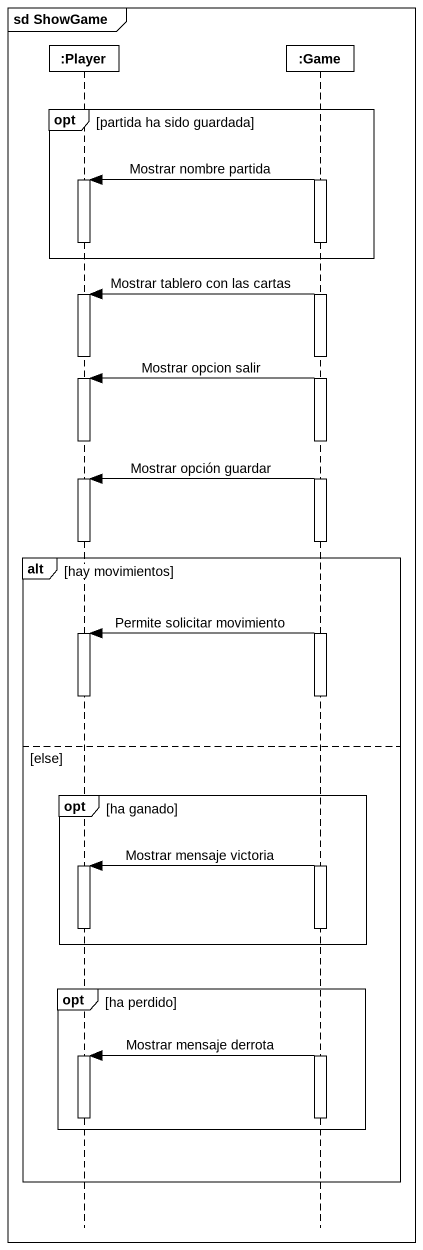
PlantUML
@startuml
mainframe sd ShowGame
hide footbox
participant ":Player" as Player
participant ":Game" as Game

opt partida ha sido guardada
  activate Game
  Game -> Player : Mostrar nombre partida
  activate Player
  deactivate Player
end
Game -> Player : Mostrar tablero con las cartas
activate Player
deactivate Player
Game -> Player : Mostrar opcion salir
activate Player
deactivate Player
Game -> Player : Mostrar opción guardar
activate Player
deactivate Player
alt hay movimientos
  Game -> Player : Permite solicitar movimiento
  activate Player
  deactivate Player
else else
  opt ha ganado
    Game -> Player : Mostrar mensaje victoria
    activate Player
    deactivate Player
  end
  opt ha perdido
    Game -> Player : Mostrar mensaje derrota
    activate Player
    deactivate Player
    deactivate Game
  end
end
@enduml
